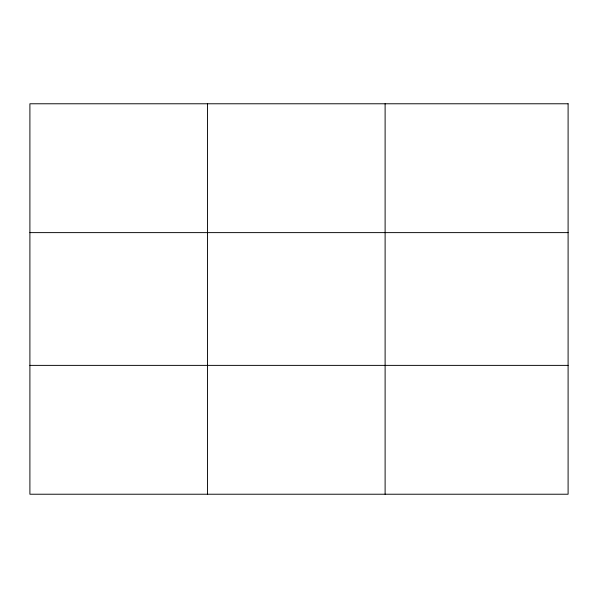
<?xml version="1.0" encoding="UTF-8"?>
<svg xmlns="http://www.w3.org/2000/svg" width="598" height="598" viewBox="0 0 598 598"><rect width="100%" height="100%" fill="white"/><g stroke="black" fill="none" stroke-linecap="round" stroke-linejoin="round"><path stroke-width="0.9" d="M207.506 494.225L207.506 103.775M385.112 494.225L385.112 103.775M29.9 232.622L568.1 232.622M29.9 365.378L568.1 365.378M568.1 103.775L568.1 494.225L29.9 494.225L29.9 103.775L568.1 103.775"/></g></svg>
